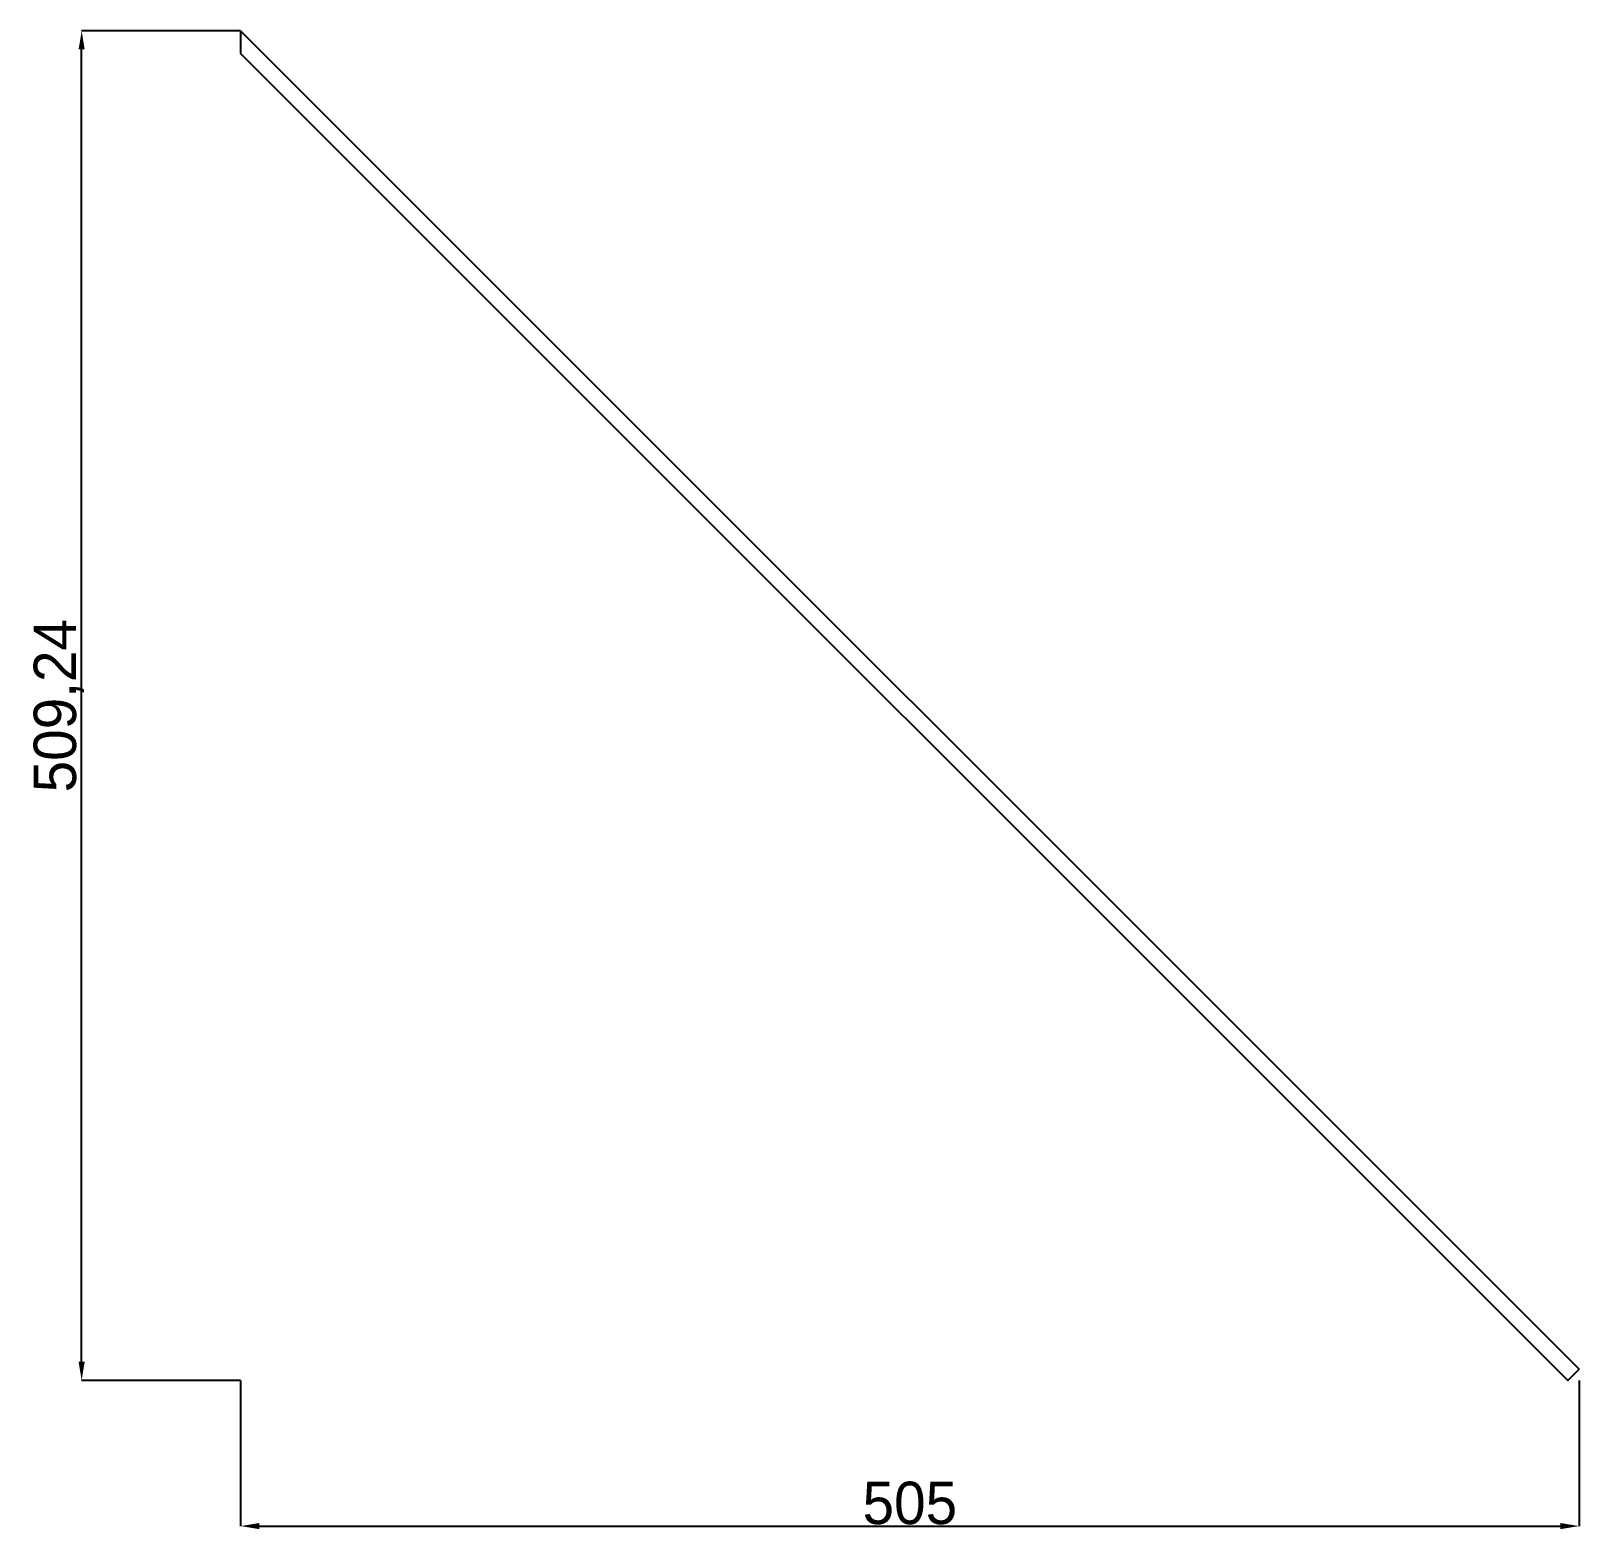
# Model space of a CAD drawing. Header units: millimetres. Extents: x -79 to 13940, y -87340 to 371.
# Drawn here: x -79 to 505, y -82133 to -81567 of the extents above; entities that cross this region are included whole.
import ezdxf

# ---------------------------------------------------------------- set-up
doc = ezdxf.new("R2010")
doc.units = ezdxf.units.MM
doc.layers.add('R18_COTAS_P', color=1, linetype='Continuous')
doc.layers.add('R18_PIEZAS_P', color=3, linetype='Continuous')
doc.dimstyles.get("Standard").update_dxf_attribs({"dimtxt": 2.5, "dimasz": 2.5, "dimexe": 1.25, "dimexo": 0.625, "dimtad": 1, "dimcen": 2.5, "dimazin": 3, "dimtfac": 1, "dimtmove": 0, "dimatfit": 3})

# ---------------------------------------------------------------- blocks, each defined once
blk = doc.blocks.new('_CLOSEDFILLED')
at = {"color": 0, "linetype": 'BYBLOCK'}
blk.add_solid([(-1, 0.164), (0, 0), (-1, -0.164)], dxfattribs=at)
blk = doc.blocks.new('*D363')
for p, q in [((0, -82075.96), (0, -82130.96)), ((505, -82075.96), (505, -82130.96)), ((7, -82130.96), (498, -82130.96))]:
    blk.add_line(p, q)
at = {"layer": 'Defpoints'}
for p in [(0, -82075.96), (505, -82075.96), (0, -82130.96)]:
    blk.add_point(p, dxfattribs=at)
at = {"layer": 'R18_COTAS_P', "xscale": 7, "yscale": 7, "rotation": 180}
blk.add_blockref('_CLOSEDFILLED', (0, -82130.96), dxfattribs=at)
at = {"layer": 'R18_COTAS_P', "xscale": 7, "yscale": 7}
blk.add_blockref('_CLOSEDFILLED', (505, -82130.96), dxfattribs=at)
at = {"layer": 'R18_COTAS_P', "insert": (252.5, -82122.33), "char_height": 16, "attachment_point": 5}
blk.add_mtext('505', dxfattribs=at)
blk = doc.blocks.new('*D364')
for p, q in [((0, -81566.71), (-60, -81566.71)), ((-60, -82068.96), (-60, -81573.71)), ((0, -82075.96), (-60, -82075.96))]:
    blk.add_line(p, q)
at = {"layer": 'Defpoints'}
for p in [(0, -81566.71), (-60, -82075.96), (0, -82075.96)]:
    blk.add_point(p, dxfattribs=at)
at = {"layer": 'R18_COTAS_P', "xscale": 7, "yscale": 7}
for p, rotation in [((-60, -81566.71), 90), ((-60, -82075.96), 270)]:
    blk.add_blockref('_CLOSEDFILLED', p, dxfattribs=dict(at, rotation=rotation))
at = {"layer": 'R18_COTAS_P', "insert": (-68.62, -81821.34), "char_height": 16, "attachment_point": 5, "rotation": 90}
blk.add_mtext('509,24', dxfattribs=at)

msp = doc.modelspace()

# ---------------------------------------------------------------- linework, layer by layer
at = {"layer": 'R18_PIEZAS_P'}
for p, q in [((0, -81566.714), (505, -82071.714)), ((0, -81566.714), (0, -81575.199)), ((0, -81575.199), (500.757, -82075.957)), ((500.757, -82075.957), (505, -82071.714))]:
    msp.add_line(p, q, dxfattribs=at)

# ---------------------------------------------------------------- dimensions: what is measured, and where the dimension line sits
at = {"layer": 'R18_COTAS_P'}
dim = msp.add_linear_dim(base=(-60, -82075.957), p1=(0, -82075.957), p2=(0, -81566.714), angle=90, dimstyle='Standard', override={"dimtxt": 16, "dimasz": 7, "dimtad": 1, "dimdec": 2}, dxfattribs=at)
dim.commit()
dim.dimension.update_dxf_attribs({"geometry": '*D364', "text_midpoint": (-68.625, -81821.335)})
dim = msp.add_linear_dim(base=(0, -82130.957), p1=(0, -82075.957), p2=(505, -82075.957), dimstyle='Standard', override={"dimtxt": 16, "dimasz": 7, "dimtad": 1, "dimdec": 2}, dxfattribs=at)
dim.commit()
dim.dimension.update_dxf_attribs({"geometry": '*D363', "text_midpoint": (252.5, -82122.332)})

doc.saveas('drawing.dxf')
